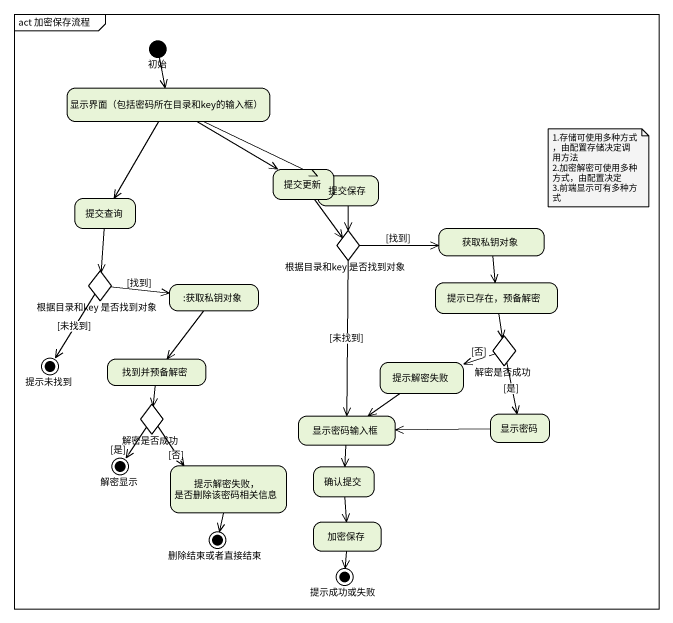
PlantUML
@startuml
mainframe act 加密保存流程
hide empty description
state 初始 <<start>>
state "显示界面（包括密码所在目录和key的输入框）" as 显示界面_包括密码所在目录和key的输入框
state 提交查询
state 提交更新
state 提交保存
state "根据目录和key 是否找到对象" as 根据目录和key_是否找到对象 <<choice>>
state 获取私钥对象
state "根据目录和key 是否找到对象" as 根据目录和key_是否找到对象_2 <<choice>>
state "提示已存在，预备解密" as 提示已存在_预备解密
state ":获取私钥对象" as 获取私钥对象_2
state 提示未找到 <<end>>
state 找到并预备解密
state 提示解密失败
state 解密是否成功 <<choice>>
state "解密是否成功" as 解密是否成功_2 <<choice>>
state 显示密码输入框
state 显示密码
state 解密显示 <<end>>
state "提示解密失败， 是否删除该密码相关信息" as 提示解密失败_是否删除该密码相关信息
state 确认提交
state 删除结束或者直接结束 <<end>>
state 加密保存
state 提示成功或失败 <<end>>
初始 --> 显示界面_包括密码所在目录和key的输入框
显示界面_包括密码所在目录和key的输入框 --> 提交查询
显示界面_包括密码所在目录和key的输入框 -right-> 提交更新
显示界面_包括密码所在目录和key的输入框 -right-> 提交保存
提交查询 --> 根据目录和key_是否找到对象_2
提交更新 --> 根据目录和key_是否找到对象
提交保存 --> 根据目录和key_是否找到对象
根据目录和key_是否找到对象 -right-> 获取私钥对象 : [找到]
根据目录和key_是否找到对象 --> 显示密码输入框 : [未找到]
获取私钥对象 --> 提示已存在_预备解密
根据目录和key_是否找到对象_2 -right-> 获取私钥对象_2 : [找到]
根据目录和key_是否找到对象_2 --> 提示未找到 : [未找到]
提示已存在_预备解密 --> 解密是否成功
获取私钥对象_2 --> 找到并预备解密
找到并预备解密 --> 解密是否成功_2
提示解密失败 --> 显示密码输入框
解密是否成功 -left-> 提示解密失败 : [否]
解密是否成功 --> 显示密码 : [是]
解密是否成功_2 --> 解密显示 : [是]
解密是否成功_2 --> 提示解密失败_是否删除该密码相关信息 : [否]
显示密码输入框 --> 确认提交
显示密码 -left-> 显示密码输入框
提示解密失败_是否删除该密码相关信息 --> 删除结束或者直接结束
确认提交 --> 加密保存
加密保存 --> 提示成功或失败
note as N1
  1.存储可使用多种方式，由配置存储决定调用方法
  2.加密解密可使用多种方式，由配置决定
  3.前端显示可有多种方式
end note
@enduml
